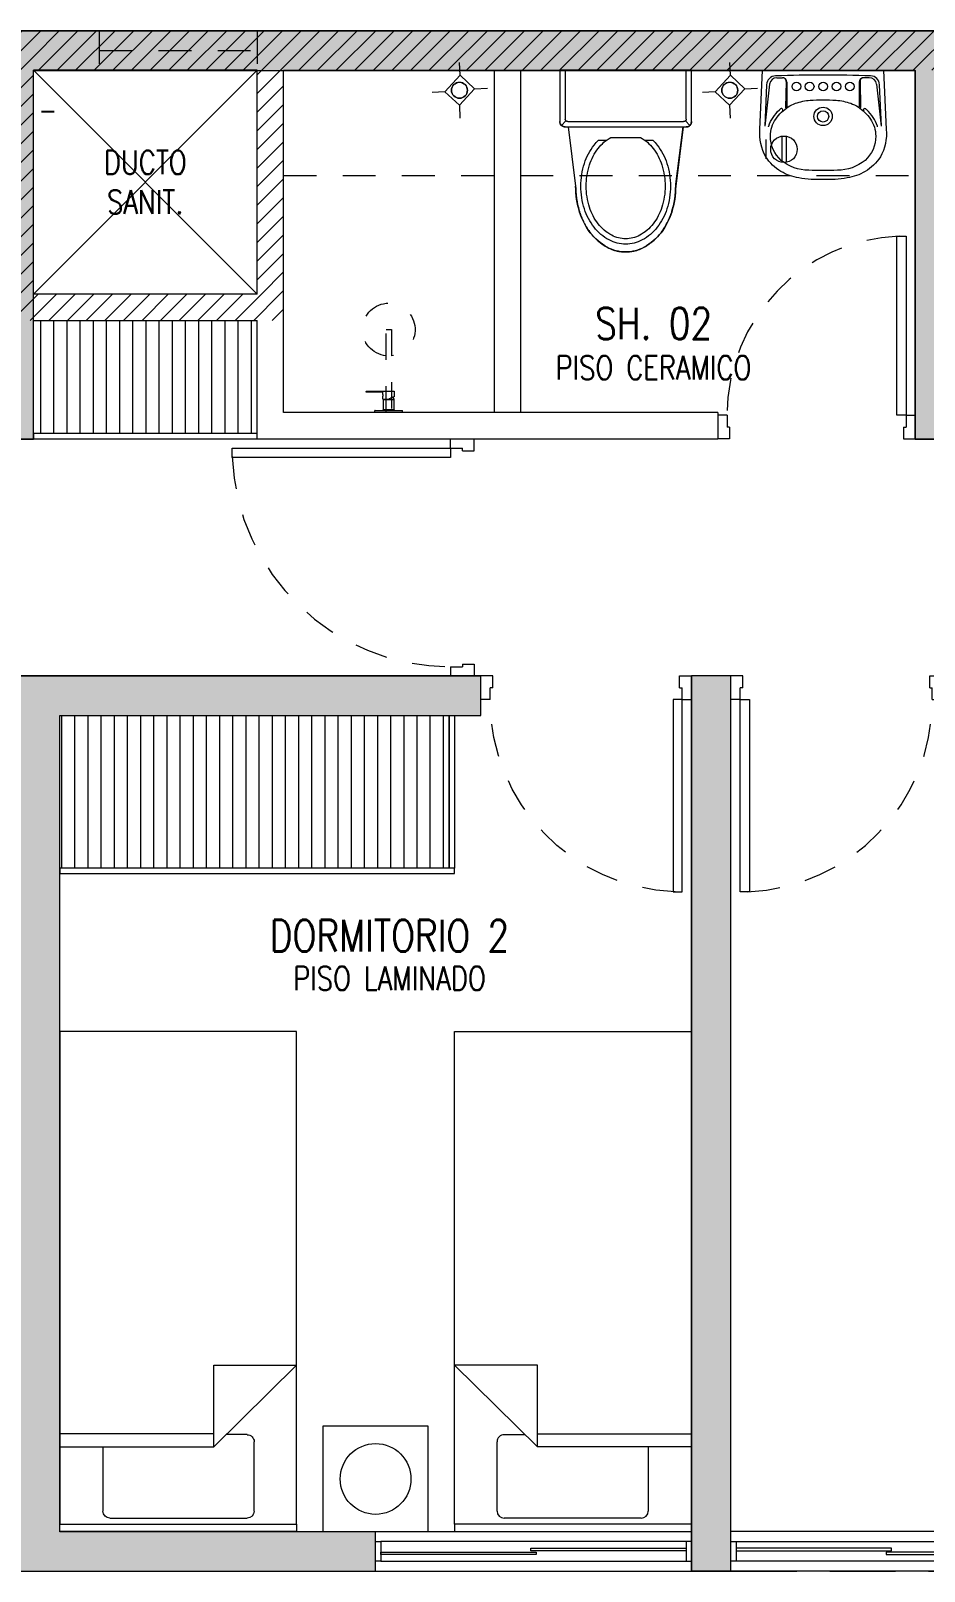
# Model space of a CAD drawing. Header units: millimetres. Extents: x 3738 to 3833, y 1327 to 1657.
# Drawn here: x 3798.36 to 3801.76, y 1432.21 to 1438.06 of the extents above; entities that cross this region are included whole.
import ezdxf
from ezdxf.enums import TextEntityAlignment as Align

# ---------------------------------------------------------------- set-up
doc = ezdxf.new("R2010")
doc.units = ezdxf.units.MM
for name, pattern in [('HIDDEN', [0.375, 0.25, -0.125]), ('HIDDEN2', [0.1875, 0.125, -0.0625]), ('X-REF_DP_Arquitectura$0$HIDDEN', [0.375, 0.25, -0.125])]:
    doc.linetypes.add(name, pattern=pattern)
doc.layers.get('0').update_dxf_attribs({"color": 251, "lineweight": 9})
for name, color, linetype, lineweight in [('A-07', 251, 'Continuous', 13), ('A-LINEAS', 251, 'Continuous', 13), ('A-MOBILIARIO', 251, 'Continuous', 13), ('A-MURO BAJO', 251, 'Continuous', 13), ('A-MUROS', 251, 'Continuous', 13), ('A-PROYECCIONES INT.', 251, 'HIDDEN2', 13), ('A-SANITARIOS', 251, 'Continuous', 13), ('A-TEXTO-ACABADO PISO', 251, 'Continuous', 13), ('A-TEXTO-AMBIENTE', 251, 'Continuous', 13), ('A_20_Estructuras', 251, 'Continuous', 13), ('A_30_DispositivosSanit', 251, 'Continuous', 13), ('A_50_TextoAmbiente', 251, 'Continuous', 13), ('A_50_TextoIndicaciones', 251, 'Continuous', 13), ('A_50_Vigas', 251, 'X-REF_DP_Arquitectura$0$HIDDEN', 13), ('A_60_HatchEstructuras', 251, 'Continuous', 13), ('DLP_MOBILIARIO FIJO', 251, 'Continuous', 13), ('MURO CF 120', 251, 'Continuous', 13), ('MURO CF 60', 251, 'Continuous', 13)]:
    doc.layers.add(name, color=color, linetype=linetype, lineweight=lineweight)
doc.styles.add('ROMANS', font='romans.shx', dxfattribs={"width": 0.8})
pattern_1 = [(45, (-21.67, -43.67528), (-0.03535534, 0.03535534), [])]

# ---------------------------------------------------------------- blocks, each defined once
blk = doc.blocks.new('EF-TP')
at = {"layer": 'A_60_HatchEstructuras'}
h = blk.add_hatch(color=256, dxfattribs=at)
h.dxf.hatch_style = 1
h.paths.add_polyline_path([(25.88, -7.675), (28.4, -7.675), (28.4, -9.075), (28.55, -9.075), (28.55, -7.675), (31.9, -7.675), (31.9, -9.075), (32.1, -9.075), (32.1, -7.675), (35.65, -7.675), (35.65, -7.525), (25.68, -7.525), (25.68, -9.075), (27.65, -9.075), (27.65, -8.925), (25.88, -8.925)])
h.paths.add_polyline_path([(28.1, -4.775), (25.905, -4.775), (25.905, -4.925), (26.25, -4.925), (26.25, -6.325), (35.65, -6.325), (35.65, -6.175), (32.1, -6.175), (32.1, -4.775), (31.9, -4.775), (31.9, -6.175), (29, -6.175), (29, -4.775), (28.85, -4.775), (28.85, -6.175), (26.45, -6.175), (26.45, -4.925), (28.1, -4.925)])
h = blk.add_hatch(color=256, dxfattribs=at)
h.dxf.hatch_style = 1
h.paths.add_polyline_path([(30.25, -9.975), (28.5, -9.975), (28.5, -13.375), (29.85, -13.375), (29.85, -13.225), (28.65, -13.225), (28.65, -10.125), (30.25, -10.125)])
h.paths.add_polyline_path([(31.2, -9.975), (31.05, -9.975), (31.05, -13.375), (31.2, -13.375)])
h.paths.add_polyline_path([(33.75, -9.975), (32, -9.975), (32, -10.125), (33.6, -10.125), (33.6, -13.225), (32.4, -13.225), (32.4, -13.375), (33.75, -13.375)])
at = {"layer": 'A_20_Estructuras', "linetype": 'HIDDEN', "ltscale": 0.5}
for p, q in [((28.8, -7.525, 0), (28.8, -7.675, 0)), ((29.4, -7.525, 0), (29.4, -7.675, 0))]:
    blk.add_line(p, q, dxfattribs=at)
at = {"layer": 'A_20_Estructuras'}
for points in [[(25.88, -7.675), (28.4, -7.675), (28.4, -9.075), (28.55, -9.075), (28.55, -7.675), (31.9, -7.675), (31.9, -9.075), (32.1, -9.075), (32.1, -7.675), (35.65, -7.675), (35.65, -7.525), (25.68, -7.525), (25.68, -9.075), (27.65, -9.075), (27.65, -8.925), (25.88, -8.925)], [(30.25, -9.975), (28.5, -9.975), (28.5, -13.375), (29.85, -13.375), (29.85, -13.225), (28.65, -13.225), (28.65, -10.125), (30.25, -10.125)], [(31.2, -9.975), (31.05, -9.975), (31.05, -13.375), (31.2, -13.375)]]:
    blk.add_lwpolyline(points, close=True, dxfattribs=at)
at = {"layer": 'A_20_Estructuras', "linetype": 'HIDDEN', "ltscale": 0.5, "elevation": 0}
blk.add_lwpolyline([(28.8, -7.6), (29.4, -7.6)], dxfattribs=at)
at = {"layer": 'A_50_Vigas'}
for p, q in [((29.85, -13.375), (31.05, -13.375)), ((31.2, -13.375), (32.4, -13.375))]:
    blk.add_line(p, q, dxfattribs=at)
at = {"layer": 'A_50_Vigas', "elevation": 0}
for points in [[(29.4, -8.525), (29.4, -7.675)], [(29.4, -8.525), (28.55, -8.525)]]:
    blk.add_lwpolyline(points, dxfattribs=at)
blk = doc.blocks.new('TEXTO AMBIENTES PT')
at = {"layer": 'A-TEXTO-ACABADO PISO', "char_height": 0.09, "attachment_point": 2, "rotation": 359.99998, "style": 'ROMANS'}
for s, insert in [('PISO CERAMICO', (30.9059, -8.7594)), ('PISO LAMINADO', (29.9029, -11.0788))]:
    blk.add_mtext_dynamic_manual_height_columns(s, width=1.20225, gutter_width=12.5, heights=[0], dxfattribs=dict(at, insert=insert))
at = {"layer": 'A-TEXTO-AMBIENTE', "style": 'ROMANS', "width": 0.8}
for s, p in [('SH. 02', (30.9062, -8.6966)), ('DORMITORIO 2', (29.9027, -11.0219))]:
    blk.add_text(s, height=0.12, dxfattribs=at).set_placement(p, align=Align.CENTER)
blk = doc.blocks.new('TEXTO DUCTOS PT')
at = {"layer": 'A_50_TextoIndicaciones', "insert": (28.975, -8.1, 0), "char_height": 0.09, "width": 0.4157, "attachment_point": 5, "style": 'ROMANS'}
blk.add_mtext('\\pxsm1,t16;DUCTO SANIT.', dxfattribs=at)
blk = doc.blocks.new('R')
at = {"layer": 'A_30_DispositivosSanit', "linetype": 'Continuous'}
for p, q in [((-0.0083, -0.0497), (-0.0083, 0.0497)), ((0.0083, -0.0497), (0.0083, 0.0497)), ((0.0694, -0.0367), (0.0694, 0.0367))]:
    blk.add_line(p, q, dxfattribs=at)
blk.add_circle((0, 0), 0.0504, dxfattribs=at)
blk = doc.blocks.new('0-sumidero')
for p, q in [((-0.0421, 0.0382), (-0.0763, 0.0724)), ((0.0435, 0.0382), (0.0777, 0.0724)), ((0.0435, 0.0382), (-0.0421, 0.0382)), ((-0.0421, 0.0382), (-0.0421, -0.0369)), ((0.0435, -0.0369), (0.0435, 0.0382)), ((-0.0421, -0.0369), (-0.0763, -0.0711)), ((-0.0421, -0.0369), (0.0435, -0.0369)), ((0.0435, -0.0369), (0.0777, -0.0711))]:
    blk.add_line(p, q)
blk.add_circle((0, 0), 0.0303)
blk = doc.blocks.new('sum')
at = {"layer": 'A_30_DispositivosSanit', "rotation": 45.00000007321594}
blk.add_blockref('0-sumidero', (0, 0), dxfattribs=at)
blk = doc.blocks.new('trampa')
at = {"layer": 'A_30_DispositivosSanit'}
blk.add_circle((0.0015, 0.0015), 0.0303, dxfattribs=at)
blk = doc.blocks.new('is-des-tf_28.02.2025')
at = {"layer": 'A_30_DispositivosSanit', "lineweight": 25}
blk.add_lwpolyline([(-14.1198, -47.381), (-14.0706, -47.381)], dxfattribs=at)
at = {"layer": 'A_30_DispositivosSanit', "xscale": -1, "rotation": 272.2809650492279}
for p in [(-12.5314, -47.301, 0), (-11.5045, -47.301, 0)]:
    blk.add_blockref('sum', p, dxfattribs=at)
at = {"layer": 'A_30_DispositivosSanit', "rotation": 270}
for p in [(-12.5329, -47.2994, 0), (-11.5061, -47.2994, 0)]:
    blk.add_blockref('trampa', p, dxfattribs=at)
at = {"layer": 'A_30_DispositivosSanit', "linetype": 'Continuous', "rotation": 180}
blk.add_blockref('R', (-11.2986, -47.525, 0), dxfattribs=at)
blk = doc.blocks.new('TORRE F HATCH CORTAFUEGO')
at = {"layer": 'MURO CF 60'}
h = blk.add_hatch(dxfattribs=at)
h.set_pattern_fill('_USER', color=256, scale=0.05, angle=45, pattern_type=0)
h.set_pattern_definition(pattern_1)
h.paths.add_polyline_path([(-18.8, -44.675), (-18.95, -44.675), (-18.95, -43.675), (-18.8, -43.675)])
h = blk.add_hatch(dxfattribs=at)
h.set_pattern_fill('_USER', color=256, scale=0.05, angle=45, pattern_type=0)
h.set_pattern_definition(pattern_1)
h.paths.add_polyline_path([(-11.7, -43.675), (-18.8, -43.675), (-18.8, -43.825), (-11.7, -43.825)])
h = blk.add_hatch(dxfattribs=at)
h.set_pattern_fill('_USER', color=256, scale=0.05, angle=45, pattern_type=0)
h.set_pattern_definition(pattern_1)
h.paths.add_polyline_path([(-17.95, -44.675), (-17.85, -44.675), (-17.85, -43.825), (-17.95, -43.825)])
h = blk.add_hatch(dxfattribs=at)
h.set_pattern_fill('_USER', color=256, scale=0.05, angle=45, pattern_type=0)
h.set_pattern_definition(pattern_1)
h.paths.add_polyline_path([(-18.95, -44.775), (-17.85, -44.775), (-17.85, -44.675), (-18.95, -44.675)])
blk = doc.blocks.new('SIFON JET_PLANTA')
at = {"extrusion": (-2.64698e-23, 6.61744e-24, -1)}
for p, q in [((-0.2149, 0.2323, 0), (-0.2142, 0.2356, 0)), ((-0.2142, 0.2356, 0), (-0.2129, 0.239, 0)), ((-0.2129, 0.239, 0), (-0.211, 0.2419, 0)), ((-0.211, 0.2419, 0), (-0.2091, 0.2441, 0)), ((-0.2091, 0.2441, 0), (-0.2077, 0.2455, 0)), ((-0.2077, 0.2455, 0), (-0.2055, 0.247, 0)), ((-0.2055, 0.247, 0), (-0.2007, 0.2492, 0)), ((-0.2007, 0.2492, 0), (-0.195, 0.25, 0)), ((-0.195, 0.25, 0), (-0.195, 0.25, 0)), ((-0.195, 0.25, 0), (-0.1605, 0.25, 0)), ((-0.1605, 0.25, 0), (-0.0975, 0.25, 0)), ((-0.0975, 0.25, 0), (-0.0323, 0.25, 0)), ((-0.0323, 0.25, 0), (0, 0.25, 0)), ((0, 0.25, 0), (0, -0.25, 0)), ((-0.5385, 0.1749, 0), (-0.5346, 0.176, 0)), ((-0.5346, 0.176, 0), (-0.5265, 0.1784, 0)), ((-0.5265, 0.1784, 0), (-0.5216, 0.1797, 0)), ((-0.5216, 0.1797, 0), (-0.5148, 0.1813, 0)), ((-0.5148, 0.1813, 0), (-0.5079, 0.1829, 0)), ((-0.5079, 0.1829, 0), (-0.5016, 0.1842, 0)), ((-0.5016, 0.1842, 0), (-0.4865, 0.1867, 0)), ((-0.4865, 0.1867, 0), (-0.4763, 0.188, 0)), ((-0.4763, 0.188, 0), (-0.4726, 0.1884, 0)), ((-0.4726, 0.1884, 0), (-0.4636, 0.1892, 0)), ((-0.4636, 0.1892, 0), (-0.4549, 0.1897, 0)), ((-0.4549, 0.1897, 0), (-0.449, 0.1899, 0)), ((-0.449, 0.1899, 0), (-0.44, 0.19, 0)), ((-0.44, 0.19, 0), (-0.4322, 0.191, 0)), ((-0.4322, 0.191, 0), (-0.215, 0.2181, 0)), ((-0.215, 0.2278, 0), (-0.2149, 0.2323, 0)), ((-0.215, 0.2234, 0), (-0.215, 0.2278, 0)), ((-0.215, 0.2181, 0), (-0.215, 0.2234, 0)), ((-0.6386, 0.1152, 0), (-0.6326, 0.121, 0)), ((-0.6326, 0.121, 0), (-0.6299, 0.1235, 0)), ((-0.6299, 0.1235, 0), (-0.6251, 0.1276, 0)), ((-0.6251, 0.1276, 0), (-0.6206, 0.1314, 0)), ((-0.6206, 0.1314, 0), (-0.6168, 0.1344, 0)), ((-0.6168, 0.1344, 0), (-0.6106, 0.1389, 0)), ((-0.6106, 0.1389, 0), (-0.6061, 0.142, 0)), ((-0.6061, 0.142, 0), (-0.6, 0.1461, 0)), ((-0.6, 0.1461, 0), (-0.5963, 0.1484, 0)), ((-0.5963, 0.1484, 0), (-0.5908, 0.1517, 0)), ((-0.5908, 0.1517, 0), (-0.5862, 0.1543, 0)), ((-0.5862, 0.1543, 0), (-0.5794, 0.158, 0)), ((-0.5794, 0.158, 0), (-0.5693, 0.1629, 0)), ((-0.5693, 0.1629, 0), (-0.5517, 0.1703, 0)), ((-0.5517, 0.1703, 0), (-0.5465, 0.1722, 0)), ((-0.5465, 0.1722, 0), (-0.5385, 0.1749, 0)), ((-0.6779, 0.0582, 0), (-0.6745, 0.0655, 0)), ((-0.6745, 0.0655, 0), (-0.6722, 0.0699, 0)), ((-0.6745, 0.0655, 0), (-0.6745, 0.0655, 0)), ((-0.6722, 0.0699, 0), (-0.6705, 0.0728, 0)), ((-0.6705, 0.0728, 0), (-0.669, 0.0755, 0)), ((-0.669, 0.0755, 0), (-0.6672, 0.0785, 0)), ((-0.6672, 0.0785, 0), (-0.665, 0.082, 0)), ((-0.665, 0.082, 0), (-0.6634, 0.0845, 0)), ((-0.6634, 0.0845, 0), (-0.6611, 0.088, 0)), ((-0.6611, 0.088, 0), (-0.657, 0.0936, 0)), ((-0.657, 0.0936, 0), (-0.6534, 0.0984, 0)), ((-0.657, 0.0936, 0), (-0.657, 0.0936, 0)), ((-0.6534, 0.0984, 0), (-0.6503, 0.1023, 0)), ((-0.6534, 0.0984, 0), (-0.6534, 0.0984, 0)), ((-0.6503, 0.1023, 0), (-0.6453, 0.108, 0)), ((-0.6453, 0.108, 0), (-0.6386, 0.1152, 0)), ((-0.69, 0, 0), (-0.6899, 0.0044, 0)), ((-0.6899, 0.0044, 0), (-0.6897, 0.0096, 0)), ((-0.6897, 0.0096, 0), (-0.6893, 0.014, 0)), ((-0.6893, 0.014, 0), (-0.6887, 0.0194, 0)), ((-0.6887, 0.0194, 0), (-0.6881, 0.0236, 0)), ((-0.6881, 0.0236, 0), (-0.6872, 0.0284, 0)), ((-0.6881, 0.0236, 0), (-0.6881, 0.0236, 0)), ((-0.6872, 0.0284, 0), (-0.6867, 0.031, 0)), ((-0.6867, 0.031, 0), (-0.6855, 0.0361, 0)), ((-0.6855, 0.0361, 0), (-0.6838, 0.0421, 0)), ((-0.6855, 0.0361, 0), (-0.6855, 0.0361, 0)), ((-0.6838, 0.0421, 0), (-0.6819, 0.048, 0)), ((-0.6838, 0.0421, 0), (-0.6838, 0.0421, 0)), ((-0.6819, 0.048, 0), (-0.6804, 0.0521, 0)), ((-0.6804, 0.0521, 0), (-0.6793, 0.0547, 0)), ((-0.6793, 0.0547, 0), (-0.6779, 0.0582, 0)), ((-0.6899, -0.0065, 0), (-0.69, 0, 0)), ((-0.6896, -0.0111, 0), (-0.6899, -0.0065, 0)), ((-0.6891, -0.0164, 0), (-0.6896, -0.0111, 0)), ((-0.6881, -0.0232, 0), (-0.6891, -0.0164, 0)), ((-0.6876, -0.0264, 0), (-0.6881, -0.0232, 0)), ((-0.687, -0.0296, 0), (-0.6876, -0.0264, 0)), ((-0.6864, -0.0321, 0), (-0.687, -0.0296, 0)), ((-0.6855, -0.0361, 0), (-0.6864, -0.0321, 0)), ((-0.6838, -0.0419, 0), (-0.6855, -0.0361, 0)), ((-0.6827, -0.0457, 0), (-0.6838, -0.0419, 0)), ((-0.6814, -0.0492, 0), (-0.6827, -0.0457, 0)), ((-0.6803, -0.0522, 0), (-0.6814, -0.0492, 0)), ((-0.6792, -0.0551, 0), (-0.6803, -0.0522, 0)), ((-0.6779, -0.0581, 0), (-0.6792, -0.0551, 0)), ((-0.677, -0.0602, 0), (-0.6779, -0.0581, 0)), ((-0.6751, -0.0642, 0), (-0.677, -0.0602, 0)), ((-0.6722, -0.0699, 0), (-0.6751, -0.0642, 0)), ((-0.6706, -0.0727, 0), (-0.6722, -0.0699, 0)), ((-0.6679, -0.0774, 0), (-0.6706, -0.0727, 0)), ((-0.6646, -0.0826, 0), (-0.6679, -0.0774, 0)), ((-0.6623, -0.0862, 0), (-0.6646, -0.0826, 0)), ((-0.6599, -0.0897, 0), (-0.6623, -0.0862, 0)), ((-0.6554, -0.0958, 0), (-0.6599, -0.0897, 0)), ((-0.6494, -0.1032, 0), (-0.6554, -0.0958, 0)), ((-0.6458, -0.1074, 0), (-0.6494, -0.1032, 0)), ((-0.64, -0.1137, 0), (-0.6458, -0.1074, 0)), ((-0.6379, -0.1158, 0), (-0.64, -0.1137, 0)), ((-0.6347, -0.119, 0), (-0.6379, -0.1158, 0)), ((-0.6335, -0.1201, 0), (-0.6347, -0.119, 0)), ((-0.6347, -0.119, 0), (-0.6347, -0.119, 0)), ((-0.6318, -0.1217, 0), (-0.6335, -0.1201, 0)), ((-0.6305, -0.123, 0), (-0.6318, -0.1217, 0)), ((-0.6318, -0.1217, 0), (-0.6318, -0.1217, 0)), ((-0.6288, -0.1244, 0), (-0.6305, -0.123, 0)), ((-0.6276, -0.1255, 0), (-0.6288, -0.1244, 0)), ((-0.6262, -0.1268, 0), (-0.6276, -0.1255, 0)), ((-0.6245, -0.1281, 0), (-0.6262, -0.1268, 0)), ((-0.6235, -0.1291, 0), (-0.6245, -0.1281, 0)), ((-0.6245, -0.1281, 0), (-0.6245, -0.1281, 0)), ((-0.6223, -0.13, 0), (-0.6235, -0.1291, 0)), ((-0.6215, -0.1307, 0), (-0.6223, -0.13, 0)), ((-0.6204, -0.1315, 0), (-0.6215, -0.1307, 0)), ((-0.6193, -0.1324, 0), (-0.6204, -0.1315, 0)), ((-0.6179, -0.1335, 0), (-0.6193, -0.1324, 0)), ((-0.6168, -0.1344, 0), (-0.6179, -0.1335, 0)), ((-0.6153, -0.1355, 0), (-0.6168, -0.1344, 0)), ((-0.6142, -0.1363, 0), (-0.6153, -0.1355, 0)), ((-0.612, -0.1379, 0), (-0.6142, -0.1363, 0)), ((-0.6086, -0.1403, 0), (-0.612, -0.1379, 0)), ((-0.607, -0.1415, 0), (-0.6086, -0.1403, 0)), ((-0.6058, -0.1422, 0), (-0.607, -0.1415, 0)), ((-0.6039, -0.1435, 0), (-0.6058, -0.1422, 0)), ((-0.602, -0.1448, 0), (-0.6039, -0.1435, 0)), ((-0.6004, -0.1458, 0), (-0.602, -0.1448, 0)), ((-0.5987, -0.1469, 0), (-0.6004, -0.1458, 0)), ((-0.5964, -0.1483, 0), (-0.5987, -0.1469, 0)), ((-0.595, -0.1492, 0), (-0.5964, -0.1483, 0)), ((-0.5936, -0.15, 0), (-0.595, -0.1492, 0)), ((-0.5918, -0.1511, 0), (-0.5936, -0.15, 0)), ((-0.5896, -0.1524, 0), (-0.5918, -0.1511, 0)), ((-0.5871, -0.1538, 0), (-0.5896, -0.1524, 0)), ((-0.5833, -0.1559, 0), (-0.5871, -0.1538, 0)), ((-0.5781, -0.1587, 0), (-0.5833, -0.1559, 0)), ((-0.5759, -0.1598, 0), (-0.5781, -0.1587, 0)), ((-0.5738, -0.1608, 0), (-0.5759, -0.1598, 0)), ((-0.5702, -0.1625, 0), (-0.5738, -0.1608, 0)), ((-0.5675, -0.1637, 0), (-0.5702, -0.1625, 0)), ((-0.5659, -0.1645, 0), (-0.5675, -0.1637, 0)), ((-0.5644, -0.1652, 0), (-0.5659, -0.1645, 0)), ((-0.5614, -0.1664, 0), (-0.5644, -0.1652, 0)), ((-0.5598, -0.1671, 0), (-0.5614, -0.1664, 0)), ((-0.5568, -0.1683, 0), (-0.5598, -0.1671, 0)), ((-0.5543, -0.1693, 0), (-0.5568, -0.1683, 0)), ((-0.551, -0.1706, 0), (-0.5543, -0.1693, 0)), ((-0.5491, -0.1713, 0), (-0.551, -0.1706, 0)), ((-0.5465, -0.1722, 0), (-0.5491, -0.1713, 0)), ((-0.5449, -0.1728, 0), (-0.5465, -0.1722, 0)), ((-0.5428, -0.1735, 0), (-0.5449, -0.1728, 0)), ((-0.5412, -0.174, 0), (-0.5428, -0.1735, 0)), ((-0.5385, -0.1749, 0), (-0.5412, -0.174, 0)), ((-0.5352, -0.1759, 0), (-0.5385, -0.1749, 0)), ((-0.5385, -0.1749, 0), (-0.5385, -0.1749, 0)), ((-0.5321, -0.1768, 0), (-0.5352, -0.1759, 0)), ((-0.5296, -0.1775, 0), (-0.5321, -0.1768, 0)), ((-0.5267, -0.1783, 0), (-0.5296, -0.1775, 0)), ((-0.5238, -0.1791, 0), (-0.5267, -0.1783, 0)), ((-0.5267, -0.1783, 0), (-0.5267, -0.1783, 0)), ((-0.5217, -0.1796, 0), (-0.5238, -0.1791, 0)), ((-0.5177, -0.1807, 0), (-0.5217, -0.1796, 0)), ((-0.5151, -0.1813, 0), (-0.5177, -0.1807, 0)), ((-0.5118, -0.1821, 0), (-0.5151, -0.1813, 0)), ((-0.5094, -0.1826, 0), (-0.5118, -0.1821, 0)), ((-0.5066, -0.1832, 0), (-0.5094, -0.1826, 0)), ((-0.5022, -0.184, 0), (-0.5066, -0.1832, 0)), ((-0.4974, -0.1849, 0), (-0.5022, -0.184, 0)), ((-0.495, -0.1854, 0), (-0.4974, -0.1849, 0)), ((-0.4974, -0.1849, 0), (-0.4974, -0.1849, 0)), ((-0.4936, -0.1856, 0), (-0.495, -0.1854, 0)), ((-0.4916, -0.1859, 0), (-0.4936, -0.1856, 0)), ((-0.4884, -0.1864, 0), (-0.4916, -0.1859, 0)), ((-0.4862, -0.1867, 0), (-0.4884, -0.1864, 0)), ((-0.4824, -0.1872, 0), (-0.4862, -0.1867, 0)), ((-0.4812, -0.1874, 0), (-0.4824, -0.1872, 0)), ((-0.4785, -0.1877, 0), (-0.4812, -0.1874, 0)), ((-0.4761, -0.188, 0), (-0.4785, -0.1877, 0)), ((-0.4735, -0.1883, 0), (-0.4761, -0.188, 0)), ((-0.4695, -0.1887, 0), (-0.4735, -0.1883, 0)), ((-0.4651, -0.189, 0), (-0.4695, -0.1887, 0)), ((-0.4639, -0.1891, 0), (-0.4651, -0.189, 0)), ((-0.4651, -0.189, 0), (-0.4651, -0.189, 0)), ((-0.4619, -0.1893, 0), (-0.4639, -0.1891, 0)), ((-0.4592, -0.1894, 0), (-0.4619, -0.1893, 0)), ((-0.4568, -0.1896, 0), (-0.4592, -0.1894, 0)), ((-0.455, -0.1897, 0), (-0.4568, -0.1896, 0)), ((-0.4518, -0.1898, 0), (-0.455, -0.1897, 0)), ((-0.449, -0.1899, 0), (-0.4518, -0.1898, 0)), ((-0.4467, -0.1899, 0), (-0.449, -0.1899, 0)), ((-0.4428, -0.19, 0), (-0.4467, -0.1899, 0)), ((-0.44, -0.19, 0), (-0.4428, -0.19, 0)), ((-0.215, -0.2181, 0), (-0.44, -0.19, 0)), ((-0.215, -0.227, 0), (-0.215, -0.2181, 0)), ((-0.215, -0.23, 0), (-0.215, -0.227, 0)), ((-0.2147, -0.2335, 0), (-0.215, -0.23, 0)), ((-0.2138, -0.2369, 0), (-0.2147, -0.2335, 0)), ((-0.2126, -0.2395, 0), (-0.2138, -0.2369, 0)), ((-0.2138, -0.2369, 0), (-0.2138, -0.2369, 0)), ((-0.2108, -0.2423, 0), (-0.2126, -0.2395, 0)), ((-0.2126, -0.2395, 0), (-0.2126, -0.2395, 0)), ((-0.2091, -0.2441, 0), (-0.2108, -0.2423, 0)), ((-0.2108, -0.2423, 0), (-0.2108, -0.2423, 0)), ((-0.2108, -0.2423, 0), (-0.2108, -0.2423, 0)), ((-0.209, -0.244, 0), (-0.2091, -0.2441, 0)), ((-0.2067, -0.2462, 0), (-0.209, -0.244, 0)), ((-0.209, -0.244, 0), (-0.209, -0.244, 0)), ((-0.2029, -0.2484, 0), (-0.2067, -0.2462, 0)), ((-0.2067, -0.2462, 0), (-0.2067, -0.2462, 0)), ((-0.1995, -0.2495, 0), (-0.2029, -0.2484, 0)), ((-0.2029, -0.2484, 0), (-0.2029, -0.2484, 0)), ((-0.195, -0.25, 0), (-0.1995, -0.2495, 0)), ((0, -0.25, 0), (-0.195, -0.25, 0))]:
    blk.add_line(p, q, dxfattribs=at)
for p, q in [((-0.2091, 0.2441, 0), (-0.1921, 0.2271, 0)), ((-0.195, 0.25, 0), (0, 0.25, 0)), ((0, 0.25, 0), (0, -0.25, 0)), ((-0.215, 0.2181, 0), (-0.44, 0.19, 0)), ((-0.215, -0.23, 0), (-0.215, 0.23, 0)), ((-0.195, -0.22, 0), (-0.195, 0.22, 0)), ((-0.185, 0.23, 0), (0, 0.23, 0)), ((-0.265, 0.0718, 0), (-0.265, 0.1028, 0)), ((-0.255, -0.0562, 0), (-0.255, 0.0562, 0)), ((-0.265, -0.1028, 0), (-0.265, -0.0718, 0)), ((-0.215, -0.2181, 0), (-0.44, -0.19, 0)), ((-0.2091, -0.2441, 0), (-0.1921, -0.2271, 0)), ((0, -0.23, 0), (-0.185, -0.23, 0)), ((0, -0.25, 0), (-0.195, -0.25, 0))]:
    blk.add_line(p, q)
at = {"elevation": 0}
for points in [[(-0.265, 0.1028, 0.0362), (-0.2844, 0.1202, 0.08725), (-0.3535, 0.1565, 0.077598), (-0.44, 0.17, 0.077598), (-0.5265, 0.1565, 0.08725), (-0.5956, 0.1202, 0.105601), (-0.6443, 0.0627, 0.12364), (-0.66, 0, 0.12364), (-0.6443, -0.0627, 0.105601), (-0.5956, -0.1202, 0.08725), (-0.5265, -0.1565, 0.077598), (-0.44, -0.17, 0.077598)], [(-0.255, 0.0562, 0.100268), (-0.2967, 0.1044, 0.08725), (-0.3596, 0.1374, 0.077598), (-0.44, 0.15, 0.077598), (-0.5204, 0.1374, 0.08725), (-0.5833, 0.1044, 0.105601), (-0.6266, 0.0532, 0.12364), (-0.64, 0, 0.12364), (-0.6266, -0.0532, 0.105601), (-0.5833, -0.1044, 0.08725), (-0.5204, -0.1374, 0.077598), (-0.44, -0.15, 0.077598)], [(-0.44, -0.15, 0.077598), (-0.3596, -0.1374, 0.08725), (-0.2967, -0.1044, 0.100268), (-0.255, -0.0562, 0.12364)], [(-0.44, -0.17, 0.077598), (-0.3535, -0.1565, 0.08725), (-0.2844, -0.1202, 0.0362), (-0.265, -0.1028, 0.12364)]]:
    blk.add_lwpolyline(points, format="xyb", dxfattribs=at)
for centre, radius, start, end in [((-0.195, 0.23, 0), 0.02, 90, 180), ((-0.44, -0.1379, 0), 0.3279, 90, 107.47412), ((-0.185, 0.22, 0), 0.01, 90, 180), ((-0.4939, -0.0273, 0), 0.203, 127.23483, 151.40883), ((-0.4613, -0.0702, 0), 0.257, 107.47412, 127.23483), ((-0.544, 0, 0), 0.146, 151.40883, 180), ((-0.544, 0, 0), 0.146, 180, 208.59117), ((-0.4939, 0.0273, 0), 0.203, 208.59117, 232.76517), ((-0.4613, 0.0702, 0), 0.257, 232.76517, 252.52588), ((-0.44, 0.1379, 0), 0.3279, 252.52588, 270), ((-0.195, -0.23, 0), 0.02, 180, 270), ((-0.185, -0.22, 0), 0.01, 180, 270)]:
    blk.add_arc(centre, radius, start, end)
blk = doc.blocks.new('*U258')
for p, q in [((0.01, 0.855), (0.01, 0.9)), ((0.1, 0.865), (0.1, 0.9)), ((0.055, 0.855), (0.01, 0.855)), ((0.1, 0.865), (0.055, 0.865)), ((0.055, 0.855), (0.055, 0.865)), ((0.055, 0.045), (0.01, 0.045)), ((0.01, 0.045), (0.01, 0)), ((0.055, 0.045), (0.055, 0.035)), ((0.1, 0.035), (0.055, 0.035)), ((0.1, 0.035), (0.1, 0))]:
    blk.add_line(p, q)
blk.add_lwpolyline([(0.93, 0.07), (0.93, 0.035), (0.1, 0.035), (0.1, 0.07)], close=True)
at = {"color": 7, "linetype": 'HIDDEN2'}
blk.add_arc((0.0995, 0.0339), 0.8311, 2.23015, 89.96723, dxfattribs=at)
blk = doc.blocks.new('*U259')
for p, q in [((0.01, 0.755), (0.01, 0.8)), ((0.1, 0.765), (0.055, 0.765)), ((0.055, 0.755), (0.055, 0.765)), ((0.1, 0.765), (0.1, 0.8)), ((0.055, 0.755), (0.01, 0.755)), ((0.055, 0.045), (0.01, 0.045)), ((0.01, 0.045), (0.01, 0)), ((0.055, 0.045), (0.055, 0.035)), ((0.1, 0.035), (0.055, 0.035)), ((0.1, 0.035), (0.1, 0))]:
    blk.add_line(p, q)
blk.add_lwpolyline([(0.83, 0.07), (0.83, 0.035), (0.1, 0.035), (0.1, 0.07)], close=True)
at = {"color": 7, "linetype": 'HIDDEN2'}
blk.add_arc((0.0996, 0.034), 0.731, 2.23015, 89.96723, dxfattribs=at)
blk = doc.blocks.new('VP.120')
at = {"layer": 'A-MURO BAJO'}
for p, q in [((0, 0), (1.2, 0)), ((0, -0.15), (1.2, -0.15))]:
    blk.add_line(p, q, dxfattribs=at)
at = {"layer": 'DLP_MOBILIARIO FIJO', "color": 251}
for p, q in [((0.02, -0.0375), (1.18, -0.0375)), ((1.18, -0.1125), (0.02, -0.1125))]:
    blk.add_line(p, q, dxfattribs=at)
at = {"layer": 'DLP_MOBILIARIO FIJO', "color": 6}
for points in [[(0, -0.1125), (0.02, -0.1125), (0.02, -0.0375), (0, -0.0375)], [(1.2, -0.1125), (1.18, -0.1125), (1.18, -0.0375), (1.2, -0.0375)]]:
    blk.add_lwpolyline(points, close=True, dxfattribs=at)
at = {"layer": 'DLP_MOBILIARIO FIJO', "elevation": 0}
for points in [[(0.61, -0.0625), (0.02, -0.0625), (0.02, -0.0725), (0.61, -0.0725)], [(0.59, -0.0875), (1.18, -0.0875), (1.18, -0.0775), (0.59, -0.0775)]]:
    blk.add_lwpolyline(points, close=True, dxfattribs=at)
blk = doc.blocks.new('*U281')
for p, q in [((0.01, 0.705), (0.01, 0.75)), ((0.055, 0.705), (0.01, 0.705)), ((0.1, 0.715), (0.055, 0.715)), ((0.055, 0.705), (0.055, 0.715)), ((0.1, 0.715), (0.1, 0.75)), ((0.055, 0.045), (0.01, 0.045)), ((0.01, 0.045), (0.01, 0)), ((0.055, 0.045), (0.055, 0.035)), ((0.1, 0.035), (0.055, 0.035)), ((0.1, 0.035), (0.1, 0))]:
    blk.add_line(p, q)
blk.add_lwpolyline([(0.78, 0.07), (0.78, 0.035), (0.1, 0.035), (0.1, 0.07)], close=True)
at = {"color": 7, "linetype": 'HIDDEN2'}
blk.add_arc((0.0996, 0.0341), 0.6809, 2.23015, 89.96723, dxfattribs=at)
blk = doc.blocks.new('BOWL-ITALGRIF_VARADERO_01')
for p, q in [((-0.2032, -0.1971), (-0.2208, -0.038)), ((0.2032, -0.1971), (0.2208, -0.038)), ((-0.1404, -0.2077), (-0.1424, -0.1083)), ((-0.1375, -0.205), (-0.1375, -0.1117)), ((0.1375, -0.205), (0.1375, -0.1117)), ((0.1404, -0.2077), (0.1424, -0.1083)), ((-0.1753, -0.222), (-0.1544, -0.222)), ((0.1753, -0.222), (0.1544, -0.222))]:
    blk.add_line(p, q)
for points in [[(-0.0917, 0.1589, -0.02989), (-0.0456, 0.1646, -0.007822), (0.0456, 0.1646, -0.02989), (0.0918, 0.1589, -0.091737), (0.1601, 0.1343, -0.112496), (0.2175, 0.0792, -0.147885), (0.2402, -0.0257), (0.23, -0.25), (-0.23, -0.25), (-0.2402, -0.0257, -0.147885), (-0.2175, 0.0792, -0.112496), (-0.1601, 0.1343, -0.091737)], [(-0.0496, -0.1363, -0.062677), (-0.1048, -0.1249, -0.110639), (-0.1576, -0.091, -0.120976), (-0.195, -0.0344, -0.061198), (-0.2, 0, -0.21707), (-0.1593, 0.092, -0.174983), (-0.0545, 0.1298, -0.010618), (0, 0.131, -0.010618), (0.0545, 0.1298, -0.174983), (0.1593, 0.092, -0.21707), (0.2, 0, -0.061198), (0.195, -0.0344, -0.120976), (0.1576, -0.091, -0.110639), (0.1048, -0.1249, -0.062677), (0.0496, -0.1363, -0.017583), (0, -0.138, -0.017583)]]:
    blk.add_lwpolyline(points, format="xyb", close=True)
for points in [[(-0.2216, -0.0381), (-0.2145, -0.1954, 0.390823), (-0.1807, -0.2288, 0.017524), (0.1807, -0.2288, 0.390823), (0.2145, -0.1954), (0.2216, -0.0381)], [(-0.2072, -0.035, 0.005), (-0.2064, -0.038, 0.121292), (-0.166, -0.0996, 0.007977), (-0.1624, -0.1031)], [(0.2072, -0.035, -0.005), (0.2064, -0.038, -0.121292), (0.166, -0.0996, -0.007977), (0.1624, -0.1031)]]:
    blk.add_lwpolyline(points, format="xyb")
for centre, radius in [((0, -0.075), 0.035), ((0, -0.075), 0.0215), ((-0.1015, -0.1885), 0.0165), ((-0.051, -0.1885), 0.0165), ((0, -0.1885), 0.0165), ((0.051, -0.1885), 0.0165), ((0.1015, -0.1885), 0.0165)]:
    blk.add_circle(centre, radius)
for centre, radius, start, end in [((-0.1583, -0.0987), 0.006, 226.64309, 46.64309), ((-0.1404, -0.1083), 0.002, 54.36186, 181.13739), ((-0.1355, -0.1117), 0.002, 56.71088, 180), ((0.1355, -0.1117), 0.002, 0, 123.28912), ((0.1404, -0.1083), 0.002, 358.86261, 125.63814), ((0.1583, -0.0987), 0.006, 133.35691, 313.35691), ((0.1048, -0.1249), 9.094947017729287e-16, 0, 217.6714), ((-0.1753, -0.194), 0.028, 186.31112, 270), ((-0.1545, -0.205), 0.017, 270, 0), ((-0.1544, -0.208), 0.014, 270, 1.13739), ((0.1545, -0.205), 0.017, 180, 270), ((0.1544, -0.208), 0.014, 178.86261, 270), ((0.1753, -0.194), 0.028, 270, 353.68888)]:
    blk.add_arc(centre, radius, start, end)
blk = doc.blocks.new('ducha marsano')
at = {"linetype": 'HIDDEN2', "ltscale": 0.5, "extrusion": (-4.9425e-10, -7.91123e-10, -1)}
for p, q in [((-0.01, 0), (0.01, 0)), ((0.01, 0), (0.01, -0.3155)), ((-0.0155, -0.058), (-0.0157, -0.058)), ((-0.01, -0.3155), (-0.01, 0)), ((0.0225, -0.0515), (-0.0001, -0.0515)), ((0.0225, -0.0515), (0.0225, -0.0627)), ((-0.0205, -0.08), (-0.0205, -0.0601)), ((0.021, -0.0815), (-0.019, -0.0815)), ((0.025, -0.0815), (0.021, -0.0815)), ((0.0225, -0.0682), (0.0225, -0.077)), ((0.0225, -0.077), (0.025, -0.077)), ((0.025, -0.077), (0.0771, -0.077)), ((0.0771, -0.0815), (0.025, -0.0815)), ((0.0771, -0.077), (0.0816, -0.077)), ((0.0816, -0.0815), (0.0771, -0.0815)), ((0.0816, -0.077), (0.082, -0.077)), ((0.082, -0.0815), (0.0816, -0.0815)), ((0.082, -0.077), (0.084, -0.077)), ((0.084, -0.0815), (0.082, -0.0815)), ((0.0855, -0.0785), (0.0855, -0.08)), ((0.01, -0.3155), (-0.01, -0.3155))]:
    blk.add_line(p, q, dxfattribs=at)
for centre, radius, start, end in [((-0.0004, -0.0462), 0.02, 323.95812, 354.92979), ((0.0004, -0.0462), 0.02, 185.07021, 195.2705), ((0.019, -0.08), 0.0015, 270, 360), ((-0.084, -0.0785), 0.0015, 90, 180), ((-0.084, -0.08), 0.0015, 180, 270), ((0, -0.3155), 0.1, 95.73917, 84.26083)]:
    blk.add_arc(centre, radius, start, end, dxfattribs=at)
at = {"linetype": 'HIDDEN2', "ltscale": 0.5, "extrusion": (-4.94252e-10, -7.91124e-10, -1)}
blk.add_ellipse((0, -0.0515), major_axis=(-0.0225, -0.0095), ratio=0.001448, start_param=0.425436, end_param=1.567366, dxfattribs=at)
at = {"linetype": 'HIDDEN2', "ltscale": 0.5}
for points, degree in [([(-0.0305, 0), (0, 0), (0.0305, 0)], 2), ([(0.0305, 0), (0.0415, 0), (0.0525, 0)], 2), ([(0.0525, 0), (0.0525, -0.0038), (0.0525, -0.0075)], 2), ([(-0.0525, 0), (-0.0525, -0.0038), (-0.0525, -0.0075)], 2), ([(-0.0525, 0), (-0.0415, 0), (-0.0305, 0)], 2), ([(-0.0525, -0.0075), (-0.0525, -0.0075), (-0.0525, -0.0075)], 2), ([(0.0305, -0.008), (0, -0.008), (-0.0305, -0.008)], 2), ([(-0.0215, -0.008), (-0.0215, -0.0093), (-0.0215, -0.0105)], 2), ([(-0.021, -0.011), (-0.007, -0.011), (0.007, -0.011), (0.021, -0.011)], 3), ([(-0.02, -0.011), (-0.02, -0.0294), (-0.02, -0.0477)], 2), ([(-0.0197, -0.048), (0, -0.048), (0.0197, -0.048)], 2), ([(0.02, -0.011), (0.02, -0.0294), (0.02, -0.0477)], 2), ([(0.0215, -0.008), (0.0215, -0.0093), (0.0215, -0.0105)], 2)]:
    blk.add_open_spline(points, degree=degree, dxfattribs=at)
for points, weights in [([(-0.0525, -0.0075), (-0.0525, -0.0075), (-0.0525, -0.0075)], [1, 0.990847086912, 0.982266230892]), ([(-0.052, -0.008), (-0.0525, -0.008), (-0.0525, -0.0075)], [1, 0.707106781193, 1]), ([(-0.0215, -0.0105), (-0.0215, -0.011), (-0.021, -0.011)], [1, 0.70710678154, 1]), ([(-0.02, -0.0477), (-0.02, -0.048), (-0.0197, -0.048)], [1, 0.707106780138, 1]), ([(0.02, -0.0477), (0.02, -0.048), (0.0197, -0.048)], [1, 0.707106779703, 1]), ([(0.0211, -0.011), (0.0211, -0.011), (0.021, -0.011)], [1, 0.992411795776, 1]), ([(0.052, -0.008), (0.0521, -0.008), (0.0521, -0.008)], [1, 0.992411795771, 1])]:
    blk.add_rational_spline(points, weights, degree=2, dxfattribs=at)
for points, knots in [([(-0.0305, -0.008), (-0.0332, -0.008), (-0.0374, -0.008), (-0.0424, -0.008), (-0.0458, -0.008), (-0.0486, -0.008), (-0.0512, -0.008), (-0.052, -0.008), (-0.052, -0.008)], [0, 0, 0, 0, 8.104572, 12.495263, 16.885954, 21.276645, 25.667336, 33.771908, 33.771908, 33.771908, 33.771908]), ([(0.052, -0.008), (0.052, -0.008), (0.0512, -0.008), (0.0486, -0.008), (0.0458, -0.008), (0.0424, -0.008), (0.0374, -0.008), (0.0332, -0.008), (0.0305, -0.008)], [0, 0, 0, 0, 8.104572, 12.495263, 16.885954, 21.276645, 25.667336, 33.771908, 33.771908, 33.771908, 33.771908]), ([(0.0225, -0.0682), (0.0225, -0.0682), (0.0225, -0.0682), (0.0225, -0.0679), (0.0224, -0.0677), (0.0224, -0.0672), (0.0224, -0.0669), (0.0223, -0.0662), (0.0223, -0.0658), (0.0223, -0.0652), (0.0223, -0.0648), (0.0224, -0.0641), (0.0224, -0.0638), (0.0224, -0.0633), (0.0225, -0.0631), (0.0225, -0.0628), (0.0225, -0.0627), (0.0225, -0.0627)], [0.4148436, 0.4148436, 0.4148436, 0.4148436, 0.5185541, 0.5185541, 0.6222645, 0.6222645, 0.7259759, 0.7259759, 0.8296873, 0.8296873, 0.9333987, 0.9333987, 1.03711, 1.03711, 1.1408205, 1.1408205, 1.2445309, 1.2445309, 1.2445309, 1.2445309])]:
    blk.add_open_spline(points, degree=3, knots=knots, dxfattribs=at)
for points, weights, degree, knots in [([(0.0211, -0.011), (0.0211, -0.011), (0.0211, -0.011), (0.0211, -0.011), (0.0214, -0.0109), (0.0215, -0.0107), (0.0215, -0.0105)], [0.918641037743, 0.918640949346, 0.918640860949, 0.918640772552, 0.789223156395, 0.789223156395, 0.918640772552], 3, [0.1238988, 0.1238988, 0.1238988, 0.1238988, 0.1238993, 0.1238993, 0.1238993, 0.78603, 0.78603, 0.78603, 0.78603]), ([(0.0521, -0.008), (0.0521, -0.008), (0.0521, -0.008), (0.0525, -0.0079), (0.0525, -0.0075)], [0.918641037749, 0.918640905153, 0.918640772558, 0.724517853988, 0.918640772558], 2, [0.1238988, 0.1238988, 0.1238988, 0.1238993, 0.1238993, 0.7860311, 0.7860311, 0.7860311])]:
    blk.add_rational_spline(points, weights, degree=degree, knots=knots, dxfattribs=at)
blk = doc.blocks.new('1 PLAZA')
for p, q in [((-0.2592, -0.0513), (0.2619, -0.0513)), ((-0.2859, -0.3221), (-0.2859, -0.0781)), ((0.2887, -0.0781), (0.2887, -0.3415)), ((-0.45, -0.3221), (0.1356, -0.3221)), ((0.45, -0.6318), (0.1356, -0.3221)), ((0.1356, -0.3221), (0.1356, -0.6318)), ((0.1356, -0.371), (-0.45, -0.371)), ((0.2619, -0.3683), (0.1825, -0.3683)), ((0.1356, -0.6318), (0.45, -0.6318))]:
    blk.add_line(p, q)
at = {"extrusion": (4.49068e-08, -3.60286e-08, 1), "elevation": 0}
blk.add_lwpolyline([(-0.45, -0.0287), (0.45, -0.0287), (0.45, 0), (-0.45, 0)], close=True, dxfattribs=at)
blk.add_lwpolyline([(-0.45, -1.9), (-0.45, -0.0287), (0.45, -0.0287), (0.45, -1.9)], close=True)
for centre, start, end in [((-0.2592, -0.0781), 90, 180), ((0.2619, -0.0781), 0, 90), ((0.2619, -0.3415), 270, 0)]:
    blk.add_arc(centre, 0.0267, start, end)
blk = doc.blocks.new('VELADOR')
blk.add_lwpolyline([(0, 0.4), (0, 0), (0.4, 0), (0.4, 0.4)], close=True)
blk.add_circle((0.2, 0.2), 0.1344)
blk = doc.blocks.new('DPTO 75_1P')
at = {"layer": 'DLP_MOBILIARIO FIJO'}
h = blk.add_hatch(dxfattribs=at)
h.set_pattern_fill('_USER', color=8, scale=0.05, angle=450, pattern_type=0)
h.set_pattern_definition([(90, (7.20001, -1.149994), (-0.05, 2e-17), [])])
h.paths.add_polyline_path([(8, -1.1), (7.15, -1.1), (7.15, -1.53), (8, -1.53)])
h = blk.add_hatch(dxfattribs=at)
h.set_pattern_fill('_USER', color=8, scale=0.05, angle=450, pattern_type=0)
h.set_pattern_definition([(90, (6.42, -2.599994), (-0.05, 2e-17), [])])
h.paths.add_polyline_path([(7.9, -2.6), (6.42, -2.6), (6.42, -3.18), (7.9, -3.18)])
at = {"layer": 'A-LINEAS'}
for p, q in [((7.15, -0.15, 0), (8, -1, 0)), ((7.15, -1, 0), (8, -0.15, 0))]:
    blk.add_line(p, q, dxfattribs=at)
at = {"layer": 'A-MURO BAJO'}
for p, q in [((6.15, -0.15, 0), (6.15, -1.45, 0)), ((6.25, -0.15, 0), (6.25, -1.45, 0))]:
    blk.add_line(p, q, dxfattribs=at)
at = {"layer": 'A-MUROS'}
for p, q in [((10.87, 0, 0), (0.9, 0, 0)), ((7.05, -0.15, 0), (4.65, -0.15, 0)), ((4.65, -1.55, 0), (4.65, -0.15, 0)), ((7.05, -1.45, 0), (7.05, -0.15, 0)), ((7.15, -1, 0), (7.15, -0.15, 0)), ((7.15, -0.15, 0), (8, -0.15, 0)), ((8, -1, 0), (8, -0.15, 0)), ((7.15, -1, 0), (8, -1, 0)), ((7.15, -1.55, 0), (7.15, -1.1, 0)), ((8, -1.1, 0), (7.15, -1.1, 0)), ((8, -1.55, 0), (8, -1.1, 0)), ((5.4, -1.45, 0), (7.05, -1.45, 0)), ((5.4, -1.45, 0), (5.4, -1.55, 0)), ((4.65, -1.55, 0), (4.45, -1.55, 0)), ((7.15, -1.55, 0), (5.4, -1.55, 0)), ((8.15, -1.55, 0), (8, -1.55, 0)), ((5.35, -5.85, 0), (5.35, -2.45, 0)), ((5.35, -2.45, 0), (5.5, -2.45, 0)), ((5.5, -5.85, 0), (5.5, -2.45, 0)), ((6.3, -2.6, 0), (6.3, -2.45, 0)), ((8.05, -2.45, 0), (6.3, -2.45, 0)), ((7.9, -2.6, 0), (6.3, -2.6, 0)), ((7.9, -5.7, 0), (7.9, -2.6, 0)), ((6.7, -5.85, 0), (6.7, -5.7, 0)), ((7.9, -5.7, 0), (6.7, -5.7, 0)), ((5.35, -5.85, 0), (5.5, -5.85, 0)), ((8.05, -5.85, 0), (6.7, -5.85, 0))]:
    blk.add_line(p, q, dxfattribs=at)
at = {"layer": 'A-PROYECCIONES INT.'}
blk.add_line((7.05, -0.55, 0), (4.65, -0.55, 0), dxfattribs=at)
at = {"layer": 'DLP_MOBILIARIO FIJO', "elevation": 0}
for points in [[(7.15, -1.55), (7.15, -1.53), (8, -1.53), (8, -1.55)], [(6.42, -2.6), (6.4, -2.6), (6.4, -3.18), (6.42, -3.18)], [(6.4, -3.2), (6.4, -3.18), (7.9, -3.18), (7.9, -3.2)]]:
    blk.add_lwpolyline(points, close=True, dxfattribs=at)
at = {"layer": 'DLP_MOBILIARIO FIJO', "color": 8, "elevation": 0}
blk.add_lwpolyline([(7.9, -2.6), (6.42, -2.6), (6.42, -3.18), (7.9, -3.18)], close=True, dxfattribs=at)
at = {"xscale": -1, "rotation": 180}
blk.add_blockref('VP.120', (4.15, -5.85, 0), dxfattribs=at)
at = {"rotation": 180}
blk.add_blockref('VP.120', (6.7, -5.85, 0), dxfattribs=at)
at = {"layer": 'A-MOBILIARIO'}
for name, p, xscale, rotation in [('*U281', (4.65, -1.56, 0), -1.000000000000002, 270), ('*U258', (6.315, -1.55, 0), -1, 180), ('*U259', (5.35, -2.44, 0), -1.00000000000001, 90)]:
    blk.add_blockref(name, p, dxfattribs=dict(at, xscale=xscale, rotation=rotation))
at = {"layer": 'A-MOBILIARIO', "rotation": 270}
blk.add_blockref('*U259', (5.5, -2.44, 0), dxfattribs=at)
at = {"layer": 'A-MOBILIARIO', "extrusion": (4.49068e-08, 3.60286e-08, -1), "zscale": -1.000000000000024, "rotation": 180}
for name, p in [('1 PLAZA', (-5.95, -5.7, 0)), ('VELADOR', (-6.5, -5.3, 0))]:
    blk.add_blockref(name, p, dxfattribs=at)
at = {"layer": 'A-MOBILIARIO', "extrusion": (4.49068e-08, -3.60286e-08, 1), "rotation": 180}
blk.add_blockref('1 PLAZA', (7.45, -5.7, 0), dxfattribs=at)
at = {"layer": 'A-SANITARIOS', "xscale": -1, "rotation": 180}
blk.add_blockref('BOWL-ITALGRIF_VARADERO_01', (5, -0.4, 0), dxfattribs=at)
at = {"layer": 'A-SANITARIOS', "extrusion": (4.49068e-08, -3.60286e-08, 1), "rotation": 90.00000133122334}
blk.add_blockref('SIFON JET_PLANTA', (5.75, -0.15, 0), dxfattribs=at)
at = {"layer": 'A-SANITARIOS', "extrusion": (-4.9425e-10, 7.91123e-10, -1), "rotation": 180.0000007003578}
blk.add_blockref('ducha marsano', (-6.65, -1.45, 0), dxfattribs=at)
blk = doc.blocks.new('TC_PT')
at = {"xscale": -1}
blk.add_blockref('DPTO 75_1P', (37.9, 3.525, 0), dxfattribs=at)

msp = doc.modelspace()

# ---------------------------------------------------------------- block references
msp.add_blockref('EF-TP', (3769.8221, 1445.5876))
at = {"layer": 'A-07'}
msp.add_blockref('is-des-tf_28.02.2025', (3812.5221, 1485.1379), dxfattribs=at)
at = {"layer": 'A_50_TextoAmbiente'}
msp.add_blockref('TEXTO AMBIENTES PT', (3769.8221, 1445.5879), dxfattribs=at)
at = {"layer": 'A_50_TextoIndicaciones'}
msp.add_blockref('TEXTO DUCTOS PT', (3769.8221, 1445.5879), dxfattribs=at)
at = {"layer": 'MURO CF 120', "color": 251}
msp.add_blockref('TORRE F HATCH CORTAFUEGO', (3817.1721, 1481.7379), dxfattribs=at)

# ---------------------------------------------------------------- next in the draw order: block references
msp.add_blockref('TC_PT', (3768.4721, 1434.5379))

doc.saveas('drawing.dxf')
